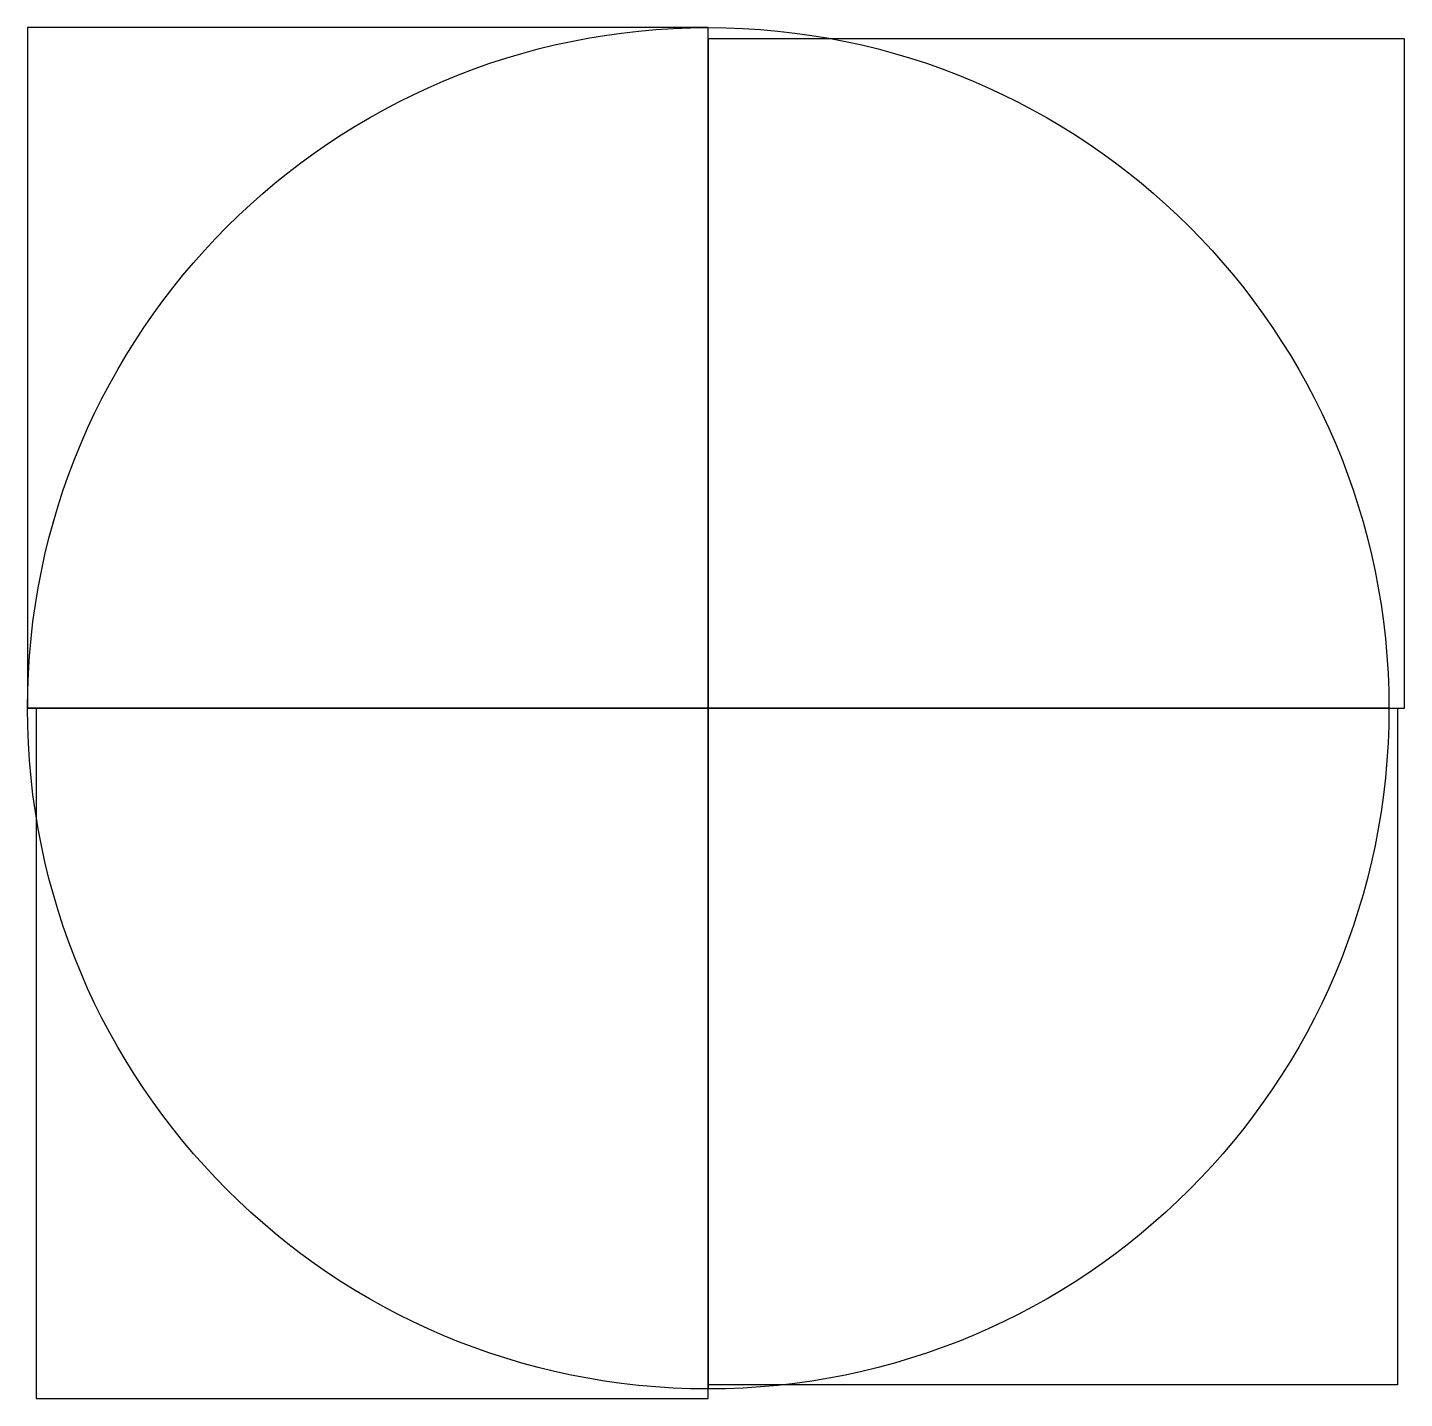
# Model space of a CAD drawing. Header units: millimetres. Extents: x 2150 to 3161, y 1197 to 2204.
import ezdxf

# ---------------------------------------------------------------- set-up
doc = ezdxf.new("R2010")
doc.units = ezdxf.units.MM

msp = doc.modelspace()

# ---------------------------------------------------------------- linework, layer by layer
for p, q in [((2649.6, 1704.1), (2649.6, 2204.1)), ((2649.6, 1704.1), (2149.6, 1704.1)), ((2149.6, 1704.1), (3149.6, 1704.1)), ((2649.6, 1704.1), (2649.6, 1204.1)), ((3149.6, 1704.1), (2649.6, 1704.1))]:
    msp.add_line(p, q)
for points in [[(2649.6, 2204.1), (2149.6, 2204.1), (2149.6, 1704.1), (2649.6, 1704.1)], [(2649.6, 1704.1), (3161, 1704.1), (3161, 2195.8), (2649.6, 2195.8)], [(2649.6, 1704.1), (2156, 1704.1), (2156, 1197.1), (2649.6, 1197.1)], [(2649.6, 1704.1), (3156, 1704.1), (3156, 1207.1), (2649.6, 1207.1)]]:
    msp.add_lwpolyline(points, close=True)
msp.add_circle((2649.6, 1704.1), 500)

doc.saveas('drawing.dxf')
